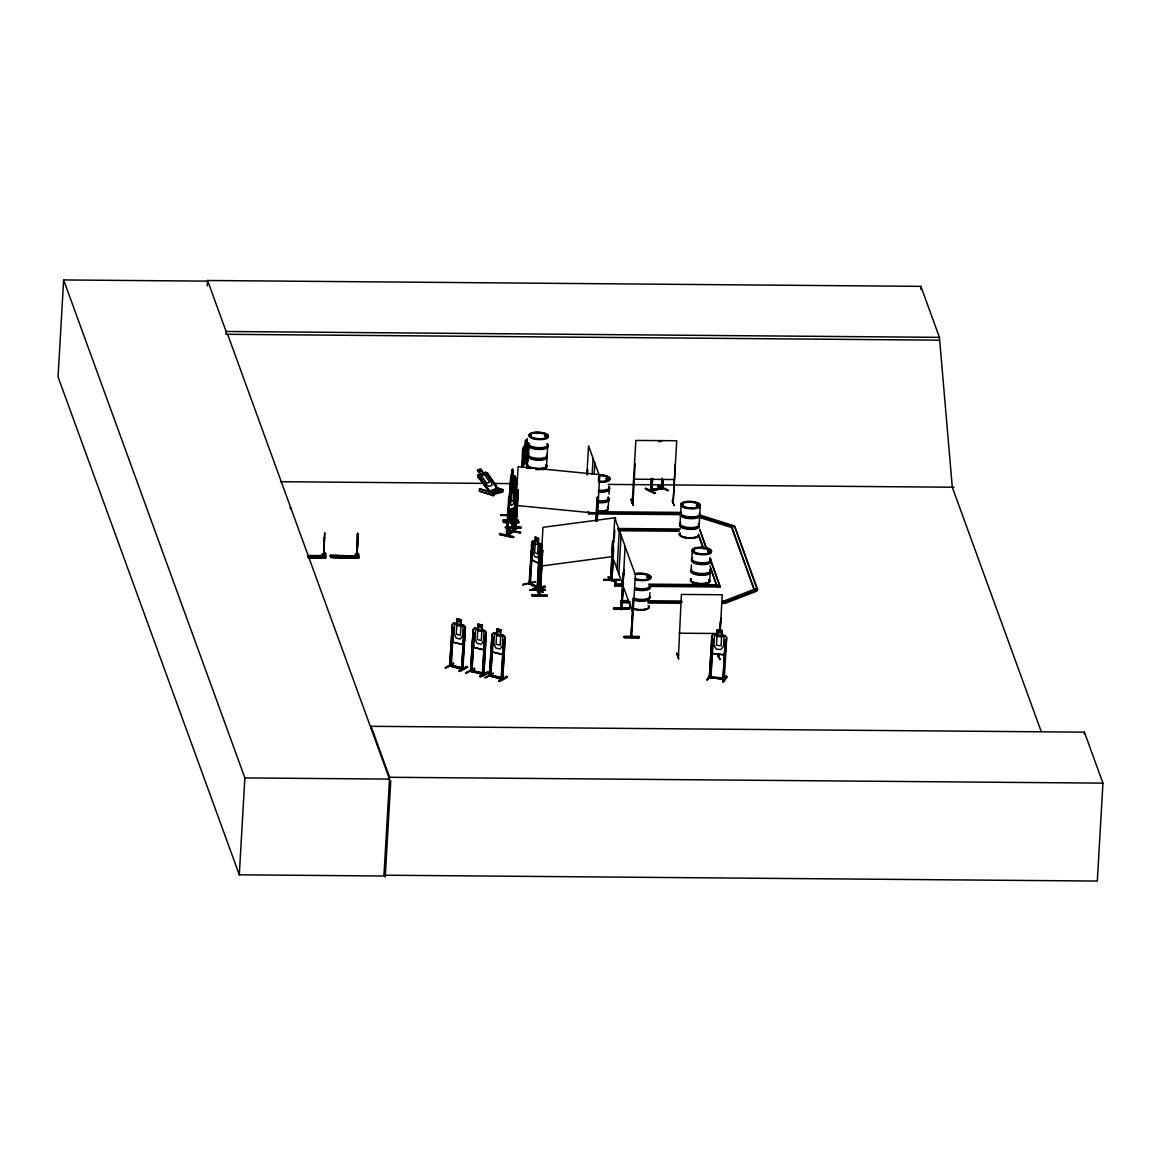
<?xml version="1.0" encoding="UTF-8"?>
<svg xmlns="http://www.w3.org/2000/svg" width="1161" height="1161" viewBox="0 0 1161 1161"><rect width="100%" height="100%" fill="white"/><g stroke="black" fill="none" stroke-linecap="round" stroke-linejoin="round"><path stroke-width="1.5" d="M357.007 554.203C355.977 554.871 360.52 552.563 358.052 555.959L358.691 557.715L330.827 557.425L358.517 557.643M323.861 553.826L325.211 554.348L325.559 553.536M324.732 554.218L325.225 553.536L325.196 554.305M325.559 553.681L325.182 556.525L325.457 553.129L325.167 554.218L322.337 553.971L325.138 554.131M357.733 541.345L357.864 534.452M505.528 527.994L520.868 528.153L505.456 527.718L505.47 526.934L520.81 527.065L505.485 526.978M518.401 521.347L518.328 520.273L503.003 520.157L502.96 520.955L518.386 521.26M518.343 520.331L503.003 520.157M520.781 527.776L505.427 527.733M514.338 484.834L512.117 486.372L511.624 491.088M358.198 554.494L358.183 554.494M480.364 474.428L477.331 470.292L480.639 469.029L483.469 473.064L485.559 472.309L487.693 473.325L495.312 484.181L497.039 488.607L489.376 491.277L478.187 476.852L478.056 475.038L480.161 474.327M478.187 476.852L478.201 475.154M541.447 546.758L540.387 544.364C539.284 540.692 529.14 541.984 533.16 541.011M540.939 570.835L541.403 566.553C541.636 576.582 538.007 564.449 539.357 561.402L538.893 573.723M510.622 486.851L510.738 492.191L511.522 474.036L509.998 498.156M537.021 590.238L537.978 590.76L536.977 590.281L539.357 551.519L540.068 551.997L539.357 551.519M541.345 556.714L539.125 595.535L542.129 553.841L541.577 550.401M612.137 579.324L611.136 578.831L611.992 578.904M612.05 580.732L611.194 580.674L611.789 569.949M621.599 607.203L621.353 607.014M623.239 587.582L621.73 609.496L620.99 609.38L623.747 570.196L621.73 609.496L625.097 546.236L614.793 517.937L611.992 566.394M631.395 635.909L631.816 635.357M310.263 555.843L307.375 555.538M341 555.988L343.264 556.206L341.058 556.163M530.795 436.405C533.189 435.955 528.545 437 531.143 435.839M530.577 436.391L530.142 436.231M544.494 436.101L546.047 436.899M545.772 435.593L544.828 436.217M544.756 436.463L547.339 436.536L545.757 435.549M607.058 479.174L607.13 478.23M607.072 478.506L608.364 479.043M646.851 577.423L647.794 576.683M647.301 577.278L647.969 577.728M649.057 577.685L646.953 577.177L648.52 577.96M647.794 577.685L649.812 577.583L648.752 576.973M682.813 505.761L681.957 505.238M682.595 505.18L683.205 504.933M693.073 551.46C695.134 551.765 692.856 550.72 694.147 550.967M693.422 550.851L694.583 551.17M698.937 505.79L696.992 505.02M698.008 506.109L696.339 505.586L697.224 504.803M698.733 505.703L698.588 504.977M699.314 505.615L698.414 504.904M699.212 505.456L698.167 505.935M708.631 551.809L708.166 550.88M709.415 551.388L708.094 550.953M707.717 551.112L709.893 551.62L709.371 550.764M710.372 551.373L708.065 551.867M509.287 510.492L509.171 516.311L509.04 514.308M509.157 515.832L510.1 519.127L510.956 519.127M510.855 521.187L511.188 521.666M511.899 508.939L511.029 523.06L511.508 521.086M513.249 525.86L511.45 522.552L512.262 508.46M513.481 527.747L514.076 511.406M513.481 526.281L512.654 525.875M324.412 537.383L323.629 556.104L324.703 533.16M309.479 556.061L323.832 556.104L324.717 532.855M357.661 533.755L356.63 556.366L357.936 541.345L357.443 533.755M358.009 554.116L355.339 554.247L355.89 557.701L355.31 555.727L358.125 555.756L358.662 557.251L331.045 557.164L330.392 555.393L333.207 555.408L333.831 557.512L333.207 555.408M323.832 556.104L324.296 537.645M357.907 542.216L356.848 556.38L357.414 534.162M652.09 490.9L651.713 489.303M662.583 488.549L662.321 486.88L662.452 488.302M208.269 281.136L63.637 279.946L58.05 376.846L239.297 874.813L383.928 876.004L389.617 777.275L371.07 726.307L1084.403 732.17L1102.95 783.138L1097.305 881.054L383.972 875.191M207.253 285.896L207.558 280.498L920.891 286.361L939.438 337.343L952.296 487.228L1041.214 731.532M207.558 280.498L226.119 331.48L225.96 334.295L939.278 340.158M239.297 874.813L244.884 777.914L63.637 279.946M310.843 556.99L310.205 555.219M322.236 555.655L322.337 553.971M325.457 553.129L324.978 555.916M309.465 555.553L325.733 555.626L325.661 557.759L308.333 557.57M356.471 556.801L330.493 556.569L330.363 555.727L358.734 555.901L330.392 555.393M358.734 558.267L331.045 557.164M335.079 555.422L335.703 557.527L335.079 555.422L337.895 555.451L338.519 557.556L337.895 555.451M340.376 555.814L343.206 555.495L343.845 557.265M341.029 557.236L340.391 555.466M358.038 556.163L358.212 553.405M358.241 556.772L358.459 553.405M358.691 557.715L358.734 555.901M370.969 728.121L371.07 726.307M390.764 780.889L385.22 876.99L384.567 875.205M445.04 667.807L453.675 663.062L445.708 667.764M456.984 618.828L461.425 619.872L461.077 624.691L464.139 625.387L465.43 627.448L462.876 669.346L449.713 666.037L452.326 624.139L453.966 622.833C460.061 627.927 455.722 610.425 456.839 623.791M450.99 664.919L449.655 664.585L449.568 666.008L452.471 624.241L454.009 623.007M451.324 666.225L453.414 627.433L450.686 666.341L451.136 664.963M467.622 667.285L459.829 671.522L459.146 670.521L467.056 666.443L459.219 670.565M463.776 630.249L465.256 630.408L463.776 630.249L461.817 668.867M464.052 630.104L461.556 669.041M462.034 668.852L461.759 667.415M462.557 669.302L465.184 627.52M463.152 669.171C464.98 667.053 459.219 667.386 462.963 667.938M465.938 673.061L474.573 668.315L465.938 673.061L474.515 669.113M466.678 673.235L466.649 672.437M467.012 666.414L467.68 667.372M494.165 494.325L502.902 492.003L503.032 489.623L492.598 492.569L494.151 493.077L493.222 495.732L479.377 491.161L479.522 488.796L491.393 492.177L499.84 489.115L496.734 488.084M481.96 629.944L482.323 625.126L477.955 624.023L477.592 628.841L474.849 628.086L473.137 629.422L470.524 671.319L473.107 632.382L474.312 632.687L471.946 671.624L471.018 669.723M471.729 671.595L474.312 632.687M471.801 671.595L472.15 670.013M477.737 629.044L478.085 624.226L482.163 625.257M488.578 672.611L479.986 676.587L487.881 671.653L487.838 672.466C491.176 671.871 479.348 679.141 480.059 675.789M482.294 674.222L484.935 635.357L486.14 635.662L484.674 635.502L482.526 674.309M493.222 495.732L494.151 493.077M474.762 628.13L484.95 630.786L486.082 632.76L483.774 674.599L482.439 672.887M470.727 671.102L483.905 674.425L486.314 632.701L485.022 630.641L482.047 629.901M493.352 673.046L485.458 677.748M503.729 635.575L505.02 637.462L502.626 679.33L489.463 676.021L491.959 637.113L493.164 637.418L490.726 676.37L490.566 674.904C487.257 674.193 493.483 674.28 490.798 676.355M489.594 675.847L490.029 674.454M491.756 642.178L492.467 652.09L491.335 646.938M492.032 637.404L492.22 634.225L493.759 633.006M500.986 491.858L501.131 489.478M490.595 676.326L493.164 637.418M500.913 515.324L516.355 515.774L516.384 514.962L501.059 514.831L516.384 515.005M502.191 492.249L502.336 489.884M501.03 515.644L501.073 514.845M496.589 633.775L496.734 628.812L501.175 629.872L500.667 634.806L502.844 636.896L502.336 645.792L499.927 649.057L495.849 648.041L493.889 643.673L494.397 634.777L496.676 633.732L496.952 628.957L501.03 629.988M503.497 522.435L503.54 521.623L518.865 521.753L518.822 522.552L503.497 522.435L518.807 522.377M520.563 532.855L506.689 529.967L506.733 529.155L520.592 532.26M508.721 496.966L509.824 496.69L508.721 496.966L506.356 535.743L507.183 535.294M509.403 494.151L510.376 492.032L509.403 494.151L506.893 535.889C507.139 532.246 508.562 535.047 506.893 535.352M507.372 677.269L499.578 681.507L498.896 680.52L506.806 676.428L498.925 680.52M510.434 519.606L510.027 520.534L508.634 514.816M508.649 512.248L510.68 477.011L511.391 477.49L510.68 477.011M510.855 477.49L507.662 535.41M512.32 492.293L512.538 469.32L512.262 474.094M512.538 469.32L512.103 474.312L511.682 473.151M512.364 469.32L513.423 479.275L511.841 472.962L511.377 474.167M501.305 677.618L490.856 675.354L502.989 677.777L501.233 677.545L501.146 678.967L503.526 640.233L505.006 640.393L503.526 640.233M510.158 520.912L511.043 508.634M511.783 492.293L512.175 475.908L511.667 484.805L512.262 486.43L514.396 485.08M501.421 678.822L503.801 640.088M510.796 518.72L511.304 509.911M501.784 678.851L501.639 677.4M511.725 508.445L511.087 523.03M512.799 487.489L513.423 479.275M513.118 487.794L513.322 484.268M502.307 679.287L502.713 677.922M513.481 487.315L514.308 479.928M511.638 523.089L512.436 508.939M513.655 487.794L514.149 479.754L515.774 483.934M496.458 633.587L493.628 632.876L503.801 635.531L505.18 637.433L502.713 679.083M515.6 477.955L514.831 476.112L513.975 489.811L515.687 488.723L516.398 489.898L514.599 507.938L515.499 502.684M515.005 476.112L514.744 481.089L514.149 479.928M513.917 508.358L512.828 527.805L513.742 507.879M513.351 531.97L512.669 530.388L513.917 530.142M514.933 489.652L514.642 482.686L514.657 499.636L513.293 504.15L511.174 505.485L510.245 502.379L510.767 493.483L512.001 491.176M512.654 531.883L514.076 507.212M515.353 488.737L515.629 477.853L515.6 483.934M514.86 501.32L515.15 495.587M515.542 489.26L515.789 483.803L515.716 489.26M513.365 530.069L513.06 532.028L515.992 492.83M513.655 528.676L512.582 531.288L513.873 530.2M513.452 537.325L513.583 536.571L499.781 533.494L499.361 534.51L513.162 537.601L513.597 536.556M507.096 535.816L513.83 531.665L516.398 489.898M516.152 528.081L514.541 527.341L514.396 528.937L518.154 466.635L599.787 474.617L597.102 521.289M515.774 529.097L518.241 490.145L516.863 490.015M516.094 529.097L518.241 490.145M521.594 467.157L523.045 450.889L522.624 466.838M522.087 467.259C524.554 459.567 518.343 446.724 528.386 443.052M523.306 448.552L522.885 465.416M524.221 464.516L525.541 440.57L527.384 439.279M520.534 532.217L520.491 533.03L506.791 529.808M520.752 527.863L520.796 527.05M526.006 463.123L527.297 439.047L527.021 443.807M526.528 468.391L526.833 463.108M527.021 468.493L528.777 446.941M522.421 461.222L522.827 465.605L527.297 461.962L528.226 443.023M527.965 461.033L528.835 445.737M522.61 584.81L535.134 582.169M523.147 585.071L523.161 584.259L535.177 581.588M529.039 582.372L529.024 583.91L531.709 544.973L532.58 545.394L530.446 584.201C527.849 582.387 530.562 581.661 529.764 584.215M531.593 546.889L531.898 541.984M531.274 554.813L531.549 550.038L529.474 583.736L536.469 587.045M531.723 546.86L531.999 542.1M529.924 584.244L532.159 545.481L531.288 545.06M531.738 595.491L531.782 594.679L547.107 594.882L547.165 595.869L531.738 595.491L547.165 595.84L531.854 595.753M537.195 590.702L539.734 545.757L538.24 543.421L538.631 538.544L535.453 537.035L535.177 541.795M535.453 537.035L535.134 542.042L533.03 541.041M532.957 589.614L545.409 587.205L532.826 589.657L532.87 588.845L544.93 586.189L532.914 588.903M534.655 587.19C552.665 598.597 535.729 587.219 535.41 587.089L534.655 587.19L542.84 592.081L535.352 586.363M538.167 579.092L537.558 587.93M538.37 575.566L540.271 547.528L541.868 551.591M537.891 590.702L539.938 548.602M537.862 590.818L538.051 589.295L537.209 589.295M530.504 583.185C533.088 586.682 541.432 585.725 538.153 587.814M538.182 586.058L538.385 582.532M540.112 552.578L539.894 549.138L540.765 549.559M538.153 586.407L538.631 588.366L541.157 543.885L540.736 548.877L540.271 547.528M538.951 588.221L539.662 575.9M541.244 545.191L541.563 547.818M539.052 586.74L539.226 589.44M541.374 550.503L541.853 545.626L539.11 595.477L537.122 590.281M547.034 457.811L546.57 466.388A9.665 3.28 3.3 0 1 535.656 469.436M547.15 456.012L547.658 447.116M539.778 595.419L541.534 550.503M541.418 566.626L541.998 553.841M539.604 589.686L540.605 589.483L542.593 550.546L541.36 550.72M540.489 589.295L542.593 550.546M545.017 590.267L529.59 589.89L545.075 589.469L545.017 590.267L529.677 590.006M544.915 586.174L545.409 587.205M586.885 474.733L588.554 445.853L598.858 474.152L598.452 481.205M587.176 473.441L587.379 469.886M587.422 474.747L587.727 469.407M588.7 513.888L588.395 511.653L588.7 513.888L680.157 514.642M592.154 474.094L593.068 458.247M594.229 473.673L594.838 463.108M595.724 521.158L597.117 497.851L598.51 497.982L597.117 497.851M595.985 520.346L596.188 516.79M596.159 520.825L596.377 517.269M597.291 501.262L597.538 497.053M596.507 520.346L596.725 516.79M597.335 506.123L597.842 497.227L597.305 510.158M596.696 520.825L596.899 517.269M603.778 580.152L603.822 579.339L619.147 579.441L619.103 580.239L603.778 580.152L619.089 580.065M608.161 509.026L608.64 500.435M609.017 494.194L609.249 489.739M615.62 582.43L608.233 576.64L615.722 582.212M610.846 580.21L612.645 541.273L613.879 541.113M612.645 541.273L610.671 580.21L611.891 580.05M611.397 580.79L613.429 541.49M610.686 578.831L611.963 580.718L613.559 546.439M611.934 580.79L613.618 550.169M614.271 538.878L614.779 530.069M615.286 521.26L615.49 517.733L542.985 527.341L541.563 551.997L540.808 550.459M623.66 583.954L614.691 583.881L614.996 586.131L622.165 586.189M629.465 608.495L613.574 608.857L613.618 608.059L628.885 608.77M614.996 586.131L614.691 583.881M614.125 608.567L614.169 607.754L629.509 607.958L629.552 608.959L613.574 608.857M617.071 569.093L619.306 530.33M618.842 573.955L621.077 535.192M627.927 600.6L620.758 600.542L620.685 601.746L621.062 602.777L630.031 602.849M621.062 602.777L620.758 600.542M621.788 607.609L620.932 607.551L621.106 609.481L623.733 569.79M631.207 499.186L633.151 505.296L631.12 499.796M639.348 637.534L623.921 637.273L623.965 636.46L639.29 636.576L639.348 637.578L624.038 637.534M673.09 503.134L676.747 440.759L635.865 440.425L632.194 502.742L632.208 501.117L633.05 501.146M635.125 463.79L633.035 502.742L633.122 501.334L632.266 501.32M633.108 505.093L631.192 499.186L633.18 504.498M633.34 598.017L634.051 598.51L633.34 598.017L630.974 636.779L631.816 636.838M633.529 598.495L631.047 636.838M645.661 488.592L655.37 493.178L645.705 488.055M650.697 489.492L650.421 490.987L662.321 488.331L662.829 479.522M651.263 478.622L650.624 490.9M651.597 478.782L650.755 491.147L652.032 489.536M651.727 488.955L652.337 478.376M651.945 490.943L652.685 478.535M655.486 492.554L655.341 493.251M649.609 597.059L649.884 592.618M657.765 486.096L668.141 490.522L657.765 486.096L657.895 485.342M662.742 487.098L661.828 487.315C661.872 491.248 659.985 485.458 662.858 487.098M661.741 479.769L661.755 488.723M661.567 488.737L662.176 478.158M663.163 479.682L662.641 488.563L651.06 491.118M667.473 490.668L667.575 489.869L657.808 485.283M672.321 500.231L674.251 505.441M675.31 464.124L673.075 503.105M673.162 502.887L672.451 501.421L673.307 501.668M674.193 505.645L674.28 504.904M680.027 523.364L680.549 514.454M681.144 504.077L680.665 512.669A9.651 3.265 3.3 0 0 690.142 516.877A9.651 3.265 3.3 0 0 699.764 513.67M678.634 659.1L676.732 653.193M678.43 656.807L681.391 594.432L722.273 594.766L720.139 631.758M691.463 564.827L691.187 569.282A9.651 3.265 3.3 0 0 701.941 573.519A9.651 3.265 3.3 0 0 709.661 569.427M691.825 558.586L692.29 550.532M699.111 525.222L699.619 516.326M699.749 514.526L700.243 505.949A9.665 3.28 3.3 0 0 687.051 501.77A9.665 3.28 3.3 0 0 684.772 507.284A9.665 3.28 3.3 0 0 700.257 505.92M709.69 581.516L710.169 572.939M706.904 679.867L710.126 674.817L710.938 675.005L706.991 679.78M710.808 674.846L707.542 679.853L710.909 674.207M711.998 635.749L709.313 677.603M709.589 677.632L709.487 675.992M711.795 638.652L713.159 638.826L710.967 677.777L711.171 676.195L709.821 676.007M710.634 677.763L713.043 639M716.83 585.928L716.903 584.723L648.767 584.157M717.208 586.958L709.995 565.77M649.072 586.407L720.183 586.987L709.951 557.469M717.904 656.85C718.02 653.193 719.21 656.4 718.688 656.894M719.501 630.771L720.836 618.131L720.125 630.583M722.897 602.588L725.262 603.343L756.841 591.123L756.914 589.919L725.335 602.124L722.955 601.383L723.259 603.618L722.897 602.588L722.955 601.383L754.548 589.164L757.523 589.193L757.451 590.398L734.652 526.354L731.677 526.325L699.459 516.181M718.122 654.238C716.555 650.958 721.213 662.467 719.805 658.897M721.634 635.401L722.127 630.438L717.135 629.872L716.859 634.646L713.681 634.196L711.795 635.72L709.444 677.589L724.406 679.432L724.609 677.835L723.259 677.647M722.127 630.438L721.852 635.198L725.233 635.618L726.713 637.52L724.246 679.403L724.159 678.009L722.81 677.806M725.262 603.343L725.335 602.124M723.027 679.287L725.233 640.306L723.013 679.316L722.926 677.632M731.677 526.325L754.476 590.383L731.604 527.529L731.677 526.325L733.505 525.614L733.447 526.818M722.868 681.826L726.147 676.05L726.902 676.965L722.868 681.826L726.278 676.776M723.709 681.928L726.902 676.921M726.51 637.607L725.77 650.305L724.029 654.731L712.52 653.425L711.098 648.477M920.731 289.191L920.891 286.361M1084.287 733.984L1084.403 732.17M489.318 675.992L491.988 634.167L493.715 632.832M514.845 501.654L515.136 498.766M503.482 522.247L518.822 522.552M528.037 456.824L527.138 461.933L522.726 465.387M512.567 487.301L512.03 490.247L511.348 483.934L512.262 474.312M541.273 561.866L540.721 564.812L539.952 558.499L540.895 548.877M538.922 594.998L539.56 594.983M539.763 594.055L539.081 594.011M539.691 595.462L537.383 589.803M622.107 607.145L622.093 608.509M678.706 658.49L676.674 653.251M511.537 474.167L511.841 473.151M330.479 556.075L358.168 556.511L330.363 556.221M539.952 548.718L540.445 547.528M464.545 640.175L462.876 644.5L452.717 642.106L451.585 636.939M483.963 649.884L485.574 645.487L483.876 649.928L473.615 647.359L472.483 642.193L473.354 629.48L474.849 628.086M504.295 650.16L502.728 654.673L504.353 650.262M512.582 531.317L513.583 528.734M513.394 530.606L514.367 528.095M514.483 528.037L513.22 531.274L514.628 528.777L516.006 528.908M514.787 527.573L515.934 527.457M725.973 650.305L724.13 654.906L712.491 653.483M632.266 502.524L632.353 502.771M535.323 586.9L542.84 592.081M525.323 445.447L523.756 456.679L524.496 459.756L526.281 458.363L527.457 453.791L527.979 444.895L527.109 444.053M453.516 663.715L445.606 667.836M539.212 554.653L537.412 557.715L534.452 556.322L533.073 551.751L533.596 542.855L535.279 542.013M538.965 588.206L540.576 587.887M713.638 634.254L725.233 635.618M726.481 640.64L725.117 640.48M711.142 676.602L722.897 678.039M726.147 676.05L722.955 681.028M308.216 555.814L310.176 556.308L308.057 556.192M544.582 435.985L545.119 436.565M545.481 436.217L546.933 436.014M607.798 479.348L607.871 478.55M682.291 505.441L683.539 505.557L682.755 505.615M683.031 505.572L682.9 504.817M698.733 505.63L697.093 505.398L698.893 505.224M709.632 551.112L710.474 551.533L709.095 551.852M488.708 491.393L478.593 476.257L490.668 492.322M479.203 476.039L478.274 476.59M486.096 473.775L487.025 473.224L499.535 490.987M477.534 470.379L480.639 469.029M477.955 476.939L489.391 491.437L497.039 488.607M487.693 473.325L485.559 472.309L478.114 475.241M611.179 580.195L610.555 578.555L611.862 578.439M510.898 522.494L512.741 527.733M525.44 440.643L527.457 439.076M526.949 444.024L528.27 442.849L528.937 444.141M525.222 447.043L527.021 445.635M524.714 455.939L526.499 454.546M523.538 450.99L522.508 451.295M530.533 582.778L529.46 582.271M512.611 486.967L513.975 486.111L513.888 487.707L512.509 488.549M510.245 492.133L511.667 491.161M510.405 492.177L515.644 488.897M509.157 511.058L514.396 507.778L509.244 511.29L508.736 506.878M507.11 533.929L506.443 534.336L512.64 530.911M513.118 531.027L507.241 534.292M508.533 534.452L513.06 531.506M530.33 435.636L531.143 435.651M310.19 556.032L307.999 555.713L310.19 555.742M606.753 478.317L605.969 479.014L607.101 479.304M649.173 577.539L648.752 577.307M708.283 550.807L707.6 551.635M453.966 622.833L464.052 625.532L465.43 627.448M482.323 625.126L481.8 630.06L483.992 632.15L483.469 641.061L481.075 644.326L476.997 643.296L475.023 638.942L475.546 630.031L477.824 629.001M464.603 640.277L462.978 644.689L452.717 642.106M472.396 642.236L473.819 647.185M473.615 647.359L483.861 649.71M500.826 634.675L503.801 635.43M445.78 667.996L453.632 663.874M463.239 667.793L462.746 669.316M459.088 671.334L467.07 667.111M474.443 668.896L465.996 672.974M482.613 672.901L483.89 672.945M480.088 676.413L488.026 672.408L479.986 676.587M484.79 677.792L493.381 673.859M498.838 681.318L506.791 677.023M456.926 623.747L454.648 624.792L454.14 633.688L456.099 638.057L460.177 639.072L462.586 635.807L463.094 626.911L461.004 624.763L461.28 620.003L457.115 619.016M479.377 491.161L491.263 494.542M494.644 493.323L499.709 491.48M621.062 607.551L621.44 608.538M622.035 608.553L621.585 607.493M631.192 635.793L631.903 635.43M357.603 533.059L358.052 534.031M544.683 436.014L546.439 435.955M546.265 436.58L544.843 435.897M606.637 478.608L607.653 478.535M607.58 478.738L606.492 478.942M608.567 479.203L606.927 479.275M697.297 504.846L696.339 505.456L697.093 505.775M707.891 551.011L708.66 550.735M647.156 577.075L647.94 576.93M648.215 577.148L647.591 577.612M658.984 441.804L661.625 441.209M661.175 487.591L651.814 489.681L661.509 487.751M540.387 544.364L541.403 546.468M538.036 586.755L530.084 583.286M532.826 589.657L544.959 586.9M631.918 635.909L631.744 636.838M677.879 655.123L678.575 655.152M607.072 478.854L608.843 478.898L607.566 479.362M541.621 550.894L542.855 550.72M612.906 541.447L614.125 541.287M608.19 577.452L616.375 582.3M540.75 566.104L613.255 556.496M611.499 578.425L610.817 578.817M449.975 665.892L461.672 668.838M708.616 550.691L709.415 550.735M648.912 577.002L647.765 576.944L648.999 576.712M673.046 502.873L672.466 501.654M678.401 656.516L677.734 655.152L678.474 655.123M539.154 566.742L540.924 570.631M613.458 608.567L629.48 608.625M623.979 636.576L639.29 636.605M226.119 331.48L939.438 337.343M633.63 479.188L674.512 479.522M280.483 481.713L483.295 483.382M494.151 483.469L517.69 483.658M608.233 484.413L953.965 487.243M290.395 507.313L290.99 509.157M597.364 511.725L681.638 512.407M588.772 512.683L680.23 513.423M617.768 528.502L680.535 529.01M618.145 529.532L679.112 530.026M653.57 529.996L669.708 530.142M618.073 530.737L679.04 531.245M358.198 554.407L355.339 554.247M309.392 555.785L325.733 555.626M309.523 556.134L323.382 556.322M309.61 556.395L323.469 556.54M308.028 556.975L325.661 556.975L325.109 555.48L322.308 555.451L322.874 557.425L322.976 555.742M308.202 557.193L323.846 557.295M332.554 557.396L355.121 557.556M308.013 557.309L325.748 557.977L308.42 557.802M615.069 584.912L622.238 584.97M649.13 585.188L720.255 585.783M691.724 585.725L709.661 585.87M647.649 600.759L681.725 601.035M621.135 601.572L630.089 601.645M648.027 601.79L682.102 602.066M649.376 601.978L665.514 602.124M647.954 603.009L680.23 603.27M679.156 633.195L718.253 633.514M389.617 777.275L1102.95 783.138M244.884 777.914L389.515 779.089L227.629 334.31M611.774 579.847L610.28 580.05M710.721 676.355L709.371 676.166M709.748 677.385L724.522 679.258M607.638 479.537L606.869 479.464M530.011 582.837L529.169 582.474M529.372 583.693L530.316 584.085M538.457 588.322L529.097 583.896M515.934 529.082L514.599 528.981M515.919 505.398L597.552 513.365M721.91 630.626L717.28 630.06L717.005 634.82L714.479 636.054L713.957 644.965L716.221 649.086L720.85 649.652L723.55 646.14L724.058 637.229L721.678 635.343M546.018 435.607L546.976 435.999M607.609 478.245L608.524 478.651L607.842 478.274M607.609 478.521L608.654 478.782M698.4 505.166L697.268 505.108L699.024 505.354M697.703 505.92L696.731 505.674M693.683 551.373L694.481 551.112M647.94 577.583L649.623 577.525L649.101 576.814M483.455 674.541L470.597 671.29M525.541 440.57L525.265 445.331L523.089 448.509M515.687 488.723L516.311 490.015M513.51 537.195L499.651 534.263L513.554 537.369M453.414 627.433L451.948 627.274L453.153 627.579M472.832 632.527L474.036 632.832M491.698 637.258L492.888 637.563M492.583 651.96L502.713 654.441M492.467 652.09L502.815 654.63M506.762 676.399L507.43 677.356M472.266 670.463L482.628 673.075L472.005 670.608M489.724 675.876L502.757 679.127M631.642 636.794L635.415 574.956L625.111 546.642M512.828 526.31L511.159 522.073M699.604 514.947L733.505 525.614M699.386 517.4L731.604 527.529M754.548 589.164L756.914 589.919M608.379 577.322L615.823 582.3M496.386 487.431L503.032 489.623M493.498 489.434L496.603 490.464M479.522 488.796L493.367 493.367M492.467 494.949L494.005 495.457M546.512 435.985L547.339 436.405M606.361 479.087L606.086 478.854M658.389 485.849L668.141 490.522M645.574 488.708L655.443 493.352M654.833 493.396L645.139 488.81L654.775 493.512M535.323 537.064L538.501 538.573L538.109 543.45L540.329 544.494M539.372 563.39L531.927 559.95L531.027 554.813L531.854 560.081L539.43 563.578M717.803 654.209L719.718 659.637M510.318 519.489L508.692 515.295M486.415 473.441L498.925 491.219M480.552 469.117L483.368 473.34L486.024 474.007L491.321 481.554L491.974 485.371L488.97 486.459L485.095 483.803L479.798 476.257L480.451 474.327L477.621 470.292M478.593 476.257L490.363 492.656M540.997 543.885L541.81 545.728M541.011 544.103L541.65 546.236M540.286 559.37L540.939 560.995M495.196 484.195L496.937 488.694M639.348 637.621L624.023 637.563M537.92 589.803L539.488 593.939M734.652 526.354L757.523 589.193M706.918 549.153L699.648 529.169L706.251 548.689M709.879 558.688L720.183 586.987M698.487 534.133L703.943 549.124M702.666 547.005L698.414 535.352A9.607 3.251 3.3 0 1 687.689 537.616A9.607 3.251 3.3 0 1 679.49 533.523M710.532 568.643L716.598 585.304M612.558 556.7L622.862 584.999M622.876 585.405L633.18 613.719M514.831 476.112L515.44 477.955M512.988 471.671L512.611 470.626L512.886 473.267M515.455 478.448L515.078 477.403L515.353 480.044M509.229 515.295L510.738 519.417M511.696 522.073L513.206 526.209M330.377 555.727L331.016 557.498M290.235 507.531L290.83 509.157M451.731 636.954L452.921 641.931M508.895 506.907L509.316 511.087M608.03 498.722A9.651 3.265 3.3 0 1 597.799 502.684M608.19 498.098A9.781 3.309 3.3 0 1 597.813 502.103M607.479 507.691A9.607 3.251 3.3 0 1 597.276 511.638M599.149 474.762A9.607 3.251 3.3 0 1 609.946 478.564A9.607 3.251 3.3 0 1 599.032 481.22M607.508 507.096A9.607 3.251 3.3 0 1 597.32 511.043M599.091 475.647A9.607 3.251 3.3 0 1 609.888 479.449A9.607 3.251 3.3 0 1 598.989 482.105M607.551 507.313A9.665 3.28 3.3 0 1 597.291 511.275M599.12 475.096A9.665 3.28 3.3 0 1 609.975 478.927A9.665 3.28 3.3 0 1 599.003 481.597M608.814 487.402A9.781 3.309 3.3 0 1 598.423 491.408M608.132 496.937A9.651 3.265 3.3 0 1 597.9 500.884M608.654 488.026A9.651 3.265 3.3 0 1 598.408 491.988M608.219 497.547A9.781 3.309 3.3 0 1 597.842 501.552M608.843 486.851A9.781 3.309 3.3 0 1 598.466 490.856M608.756 486.241A9.651 3.265 3.3 0 1 598.51 490.203M649.536 598.858A9.651 3.265 3.3 0 1 634.066 600.208M649.71 597.378A9.781 3.309 3.3 0 1 644.848 600.44A9.781 3.309 3.3 0 1 634.022 599.627M648.346 606.115A9.607 3.251 3.3 0 1 645.269 609.786A9.607 3.251 3.3 0 1 633.572 609.162M631.816 608.466A9.607 3.251 3.3 0 1 630.612 605.171M635.415 573.578A9.607 3.251 3.3 0 1 648.331 574.651A9.607 3.251 3.3 0 1 648.259 579.049A9.607 3.251 3.3 0 1 635.328 578.759M648.389 605.52A9.607 3.251 3.3 0 1 645.298 609.191A9.607 3.251 3.3 0 1 633.616 608.567M631.845 607.871A9.607 3.251 3.3 0 1 630.655 604.576M635.372 574.477A9.607 3.251 3.3 0 1 648.273 575.537A9.607 3.251 3.3 0 1 648.201 579.934A9.607 3.251 3.3 0 1 635.285 579.644M648.433 605.723A9.665 3.28 3.3 0 1 645.327 609.423A9.665 3.28 3.3 0 1 633.558 608.799M631.787 608.103A9.665 3.28 3.3 0 1 630.583 604.779M635.357 573.94A9.665 3.28 3.3 0 1 648.346 575.014A9.665 3.28 3.3 0 1 648.273 579.441A9.665 3.28 3.3 0 1 635.27 579.136M649.681 585.812A9.781 3.309 3.3 0 1 646.532 589.556A9.781 3.309 3.3 0 1 634.646 588.932M649.652 596.217A9.651 3.265 3.3 0 1 644.863 599.221A9.651 3.265 3.3 0 1 634.167 598.423M649.521 586.45A9.651 3.265 3.3 0 1 646.416 590.136A9.651 3.265 3.3 0 1 634.69 589.512M649.739 596.827A9.781 3.309 3.3 0 1 644.892 599.889A9.781 3.309 3.3 0 1 634.051 599.076M649.71 585.26A9.781 3.309 3.3 0 1 646.575 589.004A9.781 3.309 3.3 0 1 634.675 588.38M649.623 584.651A9.651 3.265 3.3 0 1 646.532 588.337A9.651 3.265 3.3 0 1 634.791 587.727M698.4 525.309A9.651 3.265 3.3 0 1 689.416 529.358A9.651 3.265 3.3 0 1 680.593 524.366M698.559 524.67A9.781 3.309 3.3 0 1 689.46 528.777A9.781 3.309 3.3 0 1 680.506 523.713M698.472 535.976A9.607 3.251 3.3 0 1 686.427 538.065A9.607 3.251 3.3 0 1 680.114 533.334M698.545 535.627A9.665 3.28 3.3 0 1 686.427 537.732A9.665 3.28 3.3 0 1 680.085 532.972M699.822 514.845A9.781 3.309 3.3 0 1 688.792 517.995A9.781 3.309 3.3 0 1 681.115 513.017M698.501 523.509A9.651 3.265 3.3 0 1 689.532 527.558A9.651 3.265 3.3 0 1 680.694 522.566M699.662 515.469A9.651 3.265 3.3 0 1 688.778 518.575A9.651 3.265 3.3 0 1 681.202 513.67M698.588 524.119A9.781 3.309 3.3 0 1 689.489 528.226A9.781 3.309 3.3 0 1 680.535 523.161M699.212 513.423A9.781 3.309 3.3 0 1 690.098 517.53A9.781 3.309 3.3 0 1 681.159 512.465M710.198 572.083A9.651 3.265 3.3 0 1 700.576 575.275A9.651 3.265 3.3 0 1 691.085 571.067M709.719 570.588A9.781 3.309 3.3 0 1 700.62 574.695A9.781 3.309 3.3 0 1 691.666 569.63M709.052 580.152A9.651 3.265 3.3 0 1 700.068 584.201A9.651 3.265 3.3 0 1 691.23 579.208M709.008 580.181A9.607 3.251 3.3 0 1 700.068 584.215A9.607 3.251 3.3 0 1 691.274 579.252M710.343 559.892A9.781 3.309 3.3 0 1 701.229 563.999A9.781 3.309 3.3 0 1 692.275 558.934M710.184 560.531A9.651 3.265 3.3 0 1 701.2 564.58A9.651 3.265 3.3 0 1 692.362 559.587M709.748 570.036A9.781 3.309 3.3 0 1 700.649 574.144A9.781 3.309 3.3 0 1 691.695 569.079M710.372 559.341A9.781 3.309 3.3 0 1 701.259 563.448A9.781 3.309 3.3 0 1 692.319 558.383M710.285 558.731A9.651 3.265 3.3 0 1 701.302 562.78A9.651 3.265 3.3 0 1 692.464 557.788M546.425 456.099A9.636 3.265 3.3 0 1 537.456 460.133A9.636 3.265 3.3 0 1 528.647 455.156M546.599 455.46A9.781 3.309 3.3 0 1 537.485 459.567A9.781 3.309 3.3 0 1 528.545 454.502M545.931 465.053A9.665 3.28 3.3 0 1 535.685 469.015M531.07 468.13A9.665 3.28 3.3 0 1 527.428 464.908M545.931 464.444A9.636 3.265 3.3 0 1 538.225 468.536A9.636 3.265 3.3 0 1 527.5 464.298M545.96 464.676A9.665 3.28 3.3 0 1 535.7 468.638M533.276 468.289A9.665 3.28 3.3 0 1 527.457 464.531M547.208 444.765A9.781 3.309 3.3 0 1 538.109 448.872A9.781 3.309 3.3 0 1 529.155 443.807M546.526 454.299A9.636 3.265 3.3 0 1 537.558 458.348A9.636 3.265 3.3 0 1 528.748 453.356M547.673 446.259A9.636 3.265 3.3 0 1 538.08 449.438A9.636 3.265 3.3 0 1 528.603 445.243M546.628 454.909A9.781 3.309 3.3 0 1 537.528 459.016A9.781 3.309 3.3 0 1 528.574 453.951M547.237 444.213A9.781 3.309 3.3 0 1 539.415 448.364A9.781 3.309 3.3 0 1 528.516 444.068M547.136 443.604A9.636 3.265 3.3 0 1 539.43 447.696A9.636 3.265 3.3 0 1 528.705 443.458M546.483 466.896A9.636 3.265 3.3 0 1 542.753 469.712M529.271 468.405A9.636 3.265 3.3 0 1 527.413 465.88M531.056 468.536A9.665 3.28 3.3 0 1 527.399 465.314M456.839 625.329L456.317 634.24L460.395 635.256L460.917 626.36L456.839 625.329M457.884 619.959L457.797 621.541L460.409 622.194L460.496 620.613L457.884 619.959M477.722 630.583L477.215 639.479L481.293 640.509L481.8 631.613L477.722 630.583M478.767 625.198L478.68 626.795L481.307 627.448L481.394 625.866L478.767 625.198M496.589 635.328L496.066 644.224L500.144 645.255L500.652 636.344L496.589 635.328M497.634 629.944L497.547 631.526L500.159 632.194L500.246 630.597L497.634 629.944M511.899 492.772L511.391 501.668L513.525 500.347L514.033 491.437L511.899 492.772M525.875 441.224L525.773 442.805L527.021 440.324L525.875 441.224M535.177 543.595L534.67 552.505L537.63 553.913L538.138 545.002L535.177 543.595M536.034 538.283L535.932 539.88L537.848 540.779L537.935 539.197L536.034 538.283M716.961 636.359L716.439 645.269L721.068 645.835L721.591 636.925L716.961 636.359M718.108 630.902L718.006 632.484L720.981 632.861L721.083 631.265L718.108 630.902M451.382 665.224L461.73 667.822L451.382 665.224M480.567 470.074L478.622 470.771L479.58 472.121L481.51 471.41L480.567 470.074M484.413 474.588L481.409 475.676L486.706 483.223L489.71 482.134L484.413 474.588M684.83 506.907A9.607 3.251 3.3 0 0 700.228 505.572A9.607 3.251 3.3 0 0 687.094 501.436A9.607 3.251 3.3 0 0 684.83 506.907M684.772 507.836A9.607 3.251 3.3 0 0 700.17 506.486A9.607 3.251 3.3 0 0 687.036 502.35A9.607 3.251 3.3 0 0 684.772 507.836M695.99 552.825A9.607 3.251 3.3 0 0 711.388 551.475A9.607 3.251 3.3 0 0 698.254 547.353A9.607 3.251 3.3 0 0 695.99 552.825M700.098 583.591A9.607 3.251 3.3 0 0 709.037 579.557A9.607 3.251 3.3 0 1 700.098 583.635A9.607 3.251 3.3 0 1 691.303 578.657A9.607 3.251 3.3 0 0 700.098 583.591M695.932 553.753A9.607 3.251 3.3 0 0 711.33 552.404A9.607 3.251 3.3 0 0 698.196 548.268A9.607 3.251 3.3 0 0 695.932 553.753M695.932 553.202A9.665 3.28 3.3 0 0 711.417 551.838A9.665 3.28 3.3 0 0 698.211 547.687A9.665 3.28 3.3 0 0 695.932 553.202M532.826 437.741A9.665 3.28 3.3 0 0 548.311 436.376A9.665 3.28 3.3 0 0 535.105 432.226A9.665 3.28 3.3 0 0 532.826 437.741M532.797 438.611A9.636 3.265 3.3 0 0 548.224 437.262A9.636 3.265 3.3 0 0 535.061 433.126A9.636 3.265 3.3 0 0 532.797 438.611M532.812 438.089A9.665 3.28 3.3 0 0 548.297 436.739A9.665 3.28 3.3 0 0 535.076 432.574A9.665 3.28 3.3 0 0 532.812 438.089"/></g></svg>
